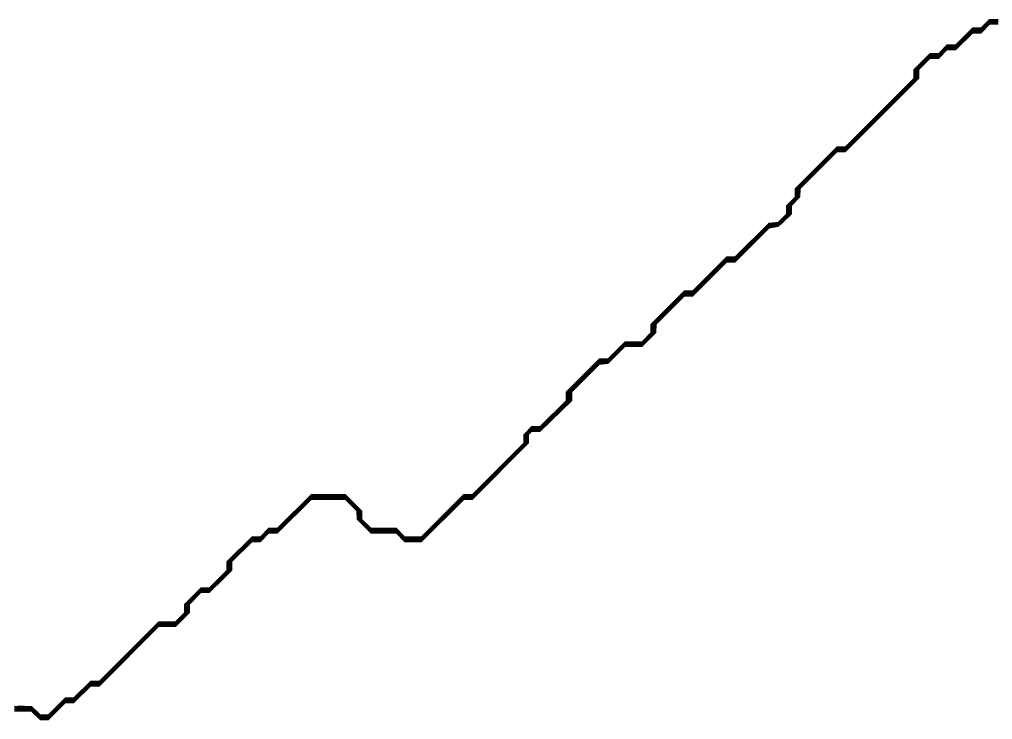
# Model space of a CAD drawing. Header units: metres. Extents: x 1651473 to 1651602, y 8211833 to 8211967.
# Drawn here: x 1651541.57 to 1651550.02, y 8211865.55 to 8211871.63 of the extents above; entities that cross this region are included whole.
import ezdxf

# ---------------------------------------------------------------- set-up
doc = ezdxf.new("R2010")
doc.units = ezdxf.units.M
doc.header["$MEASUREMENT"] = 0
doc.layers.add('Contour_Line_Minor', color=7, linetype='Continuous')

msp = doc.modelspace()

# ---------------------------------------------------------------- linework, layer by layer
at = {"layer": 'Contour_Line_Minor', "color": 36, "true_color": 0x804000}
for points in [[(1651541.5317, 8211865.6686, 151.5), (1651541.6789, 8211865.6605, 151.5), (1651541.7525, 8211865.5868, 151.5), (1651541.8261, 8211865.5867, 151.5), (1651541.9733, 8211865.7337, 151.5), (1651542.0469, 8211865.7337, 151.5), (1651542.1942, 8211865.8805, 151.5), (1651542.2678, 8211865.8806, 151.5), (1651542.783, 8211866.3956, 151.5), (1651542.9302, 8211866.3959, 151.5), (1651543.0147, 8211866.4804, 151.5), (1651543.0148, 8211866.554, 151.5), (1651543.1511, 8211866.6902, 151.5), (1651543.2247, 8211866.6903, 151.5), (1651543.3827, 8211866.8484, 151.5), (1651543.3826, 8211866.922, 151.5), (1651543.5927, 8211867.1325, 151.5), (1651543.6663, 8211867.1326, 151.5), (1651543.7399, 8211867.2062, 151.5), (1651543.8136, 8211867.2062, 151.5), (1651544.108, 8211867.4997, 151.5), (1651544.4024, 8211867.4991, 151.5), (1651544.5387, 8211867.3637, 151.5), (1651544.5389, 8211867.2901, 151.5), (1651544.6232, 8211867.2058, 151.5), (1651544.8441, 8211867.2058, 151.5), (1651544.9177, 8211867.1322, 151.5), (1651545.0649, 8211867.1321, 151.5), (1651545.4329, 8211867.4988, 151.5), (1651545.5066, 8211867.4998, 151.5), (1651545.959, 8211867.9525, 151.5), (1651545.9592, 8211868.0261, 151.5), (1651546.0218, 8211868.089, 151.5), (1651546.0954, 8211868.0891, 151.5), (1651546.3289, 8211868.3206, 151.5), (1651546.3289, 8211868.3942, 151.5), (1651546.6107, 8211868.6756, 151.5), (1651546.6843, 8211868.6777, 151.5), (1651546.8315, 8211868.8251, 151.5), (1651546.9787, 8211868.8253, 151.5), (1651547.0629, 8211868.9094, 151.5), (1651547.064, 8211868.9831, 151.5), (1651547.3468, 8211869.2662, 151.5), (1651547.4204, 8211869.2663, 151.5), (1651547.7148, 8211869.5601, 151.5), (1651547.7884, 8211869.5601, 151.5), (1651548.0829, 8211869.8543, 151.5), (1651548.1675, 8211869.8664, 151.5), (1651548.2411, 8211869.94, 151.5), (1651548.2416, 8211870.0136, 151.5), (1651548.3147, 8211870.0872, 151.5), (1651548.3152, 8211870.1608, 151.5), (1651548.6717, 8211870.5169, 151.5), (1651548.7453, 8211870.5169, 151.5), (1651548.9662, 8211870.7375, 151.5), (1651549.3455, 8211871.1177, 151.5), (1651549.3455, 8211871.1913, 151.5), (1651549.4814, 8211871.3272, 151.5), (1651549.555, 8211871.3272, 151.5), (1651549.6286, 8211871.4007, 151.5), (1651549.7023, 8211871.4008, 151.5), (1651549.8495, 8211871.5479, 151.5), (1651549.9231, 8211871.5479, 151.5), (1651549.9967, 8211871.6215, 151.5), (1651550.0703, 8211871.622, 151.5)], [(1651541.5317, 8211865.6629, 152), (1651541.6789, 8211865.6554, 152), (1651541.7525, 8211865.5817, 152), (1651541.8261, 8211865.5817, 152), (1651541.9733, 8211865.7287, 152), (1651542.0469, 8211865.7286, 152), (1651542.1942, 8211865.8754, 152), (1651542.2678, 8211865.8755, 152), (1651542.783, 8211866.3906, 152), (1651542.9302, 8211866.3909, 152), (1651543.0197, 8211866.4804, 152), (1651543.0198, 8211866.554, 152), (1651543.1511, 8211866.6853, 152), (1651543.2247, 8211866.6853, 152), (1651543.3877, 8211866.8484, 152), (1651543.3876, 8211866.922, 152), (1651543.5927, 8211867.1275, 152), (1651543.6663, 8211867.1275, 152), (1651543.7399, 8211867.2012, 152), (1651543.8136, 8211867.2012, 152), (1651544.108, 8211867.4948, 152), (1651544.4024, 8211867.4942, 152), (1651544.5338, 8211867.3637, 152), (1651544.5339, 8211867.2901, 152), (1651544.6232, 8211867.2008, 152), (1651544.8441, 8211867.2008, 152), (1651544.9177, 8211867.1272, 152), (1651545.0649, 8211867.1271, 152), (1651545.4329, 8211867.4935, 152), (1651545.5066, 8211867.4949, 152), (1651545.9639, 8211867.9525, 152), (1651545.9641, 8211868.0261, 152), (1651546.0218, 8211868.084, 152), (1651546.0954, 8211868.0842, 152), (1651546.3345, 8211868.3206, 152), (1651546.3346, 8211868.3942, 152), (1651546.6107, 8211868.6698, 152), (1651546.6843, 8211868.6728, 152), (1651546.8315, 8211868.8201, 152), (1651546.9787, 8211868.8203, 152), (1651547.0678, 8211868.9094, 152), (1651547.0693, 8211868.9831, 152), (1651547.3468, 8211869.2608, 152), (1651547.4204, 8211869.2609, 152), (1651547.7148, 8211869.5547, 152), (1651547.7884, 8211869.5547, 152), (1651548.0829, 8211869.849, 152), (1651548.1565, 8211869.8548, 152), (1651548.1724, 8211869.8664, 152), (1651548.246, 8211869.94, 152), (1651548.2467, 8211870.0136, 152), (1651548.3196, 8211870.0872, 152), (1651548.3203, 8211870.1608, 152), (1651548.6717, 8211870.5118, 152), (1651548.7453, 8211870.5118, 152), (1651548.9662, 8211870.7324, 152), (1651549.3505, 8211871.1177, 152), (1651549.3506, 8211871.1913, 152), (1651549.4814, 8211871.3221, 152), (1651549.555, 8211871.3222, 152), (1651549.6286, 8211871.3957, 152), (1651549.7023, 8211871.3958, 152), (1651549.8495, 8211871.5428, 152), (1651549.9231, 8211871.5428, 152), (1651549.9967, 8211871.6164, 152), (1651550.0703, 8211871.6171, 152)], [(1651541.5317, 8211865.6571, 152.5), (1651541.6789, 8211865.6503, 152.5), (1651541.7525, 8211865.5767, 152.5), (1651541.8261, 8211865.5767, 152.5), (1651541.9733, 8211865.7236, 152.5), (1651542.0469, 8211865.7236, 152.5), (1651542.1942, 8211865.8703, 152.5), (1651542.2678, 8211865.8704, 152.5), (1651542.783, 8211866.3856, 152.5), (1651542.9302, 8211866.3859, 152.5), (1651543.0247, 8211866.4804, 152.5), (1651543.0247, 8211866.554, 152.5), (1651543.1511, 8211866.6803, 152.5), (1651543.2247, 8211866.6803, 152.5), (1651543.3191, 8211866.7748, 152.5), (1651543.3926, 8211866.8484, 152.5), (1651543.3926, 8211866.922, 152.5), (1651543.5927, 8211867.1225, 152.5), (1651543.6663, 8211867.1225, 152.5), (1651543.7399, 8211867.1961, 152.5), (1651543.8136, 8211867.1962, 152.5), (1651544.108, 8211867.4898, 152.5), (1651544.4024, 8211867.4892, 152.5), (1651544.5288, 8211867.3637, 152.5), (1651544.529, 8211867.2901, 152.5), (1651544.6232, 8211867.1959, 152.5), (1651544.8441, 8211867.1958, 152.5), (1651544.9177, 8211867.1222, 152.5), (1651544.9913, 8211867.1222, 152.5), (1651545.0649, 8211867.1222, 152.5), (1651545.4329, 8211867.4882, 152.5), (1651545.5066, 8211867.4899, 152.5), (1651545.9688, 8211867.9525, 152.5), (1651545.969, 8211868.0261, 152.5), (1651546.0218, 8211868.0791, 152.5), (1651546.0954, 8211868.0793, 152.5), (1651546.3402, 8211868.3206, 152.5), (1651546.3402, 8211868.3942, 152.5), (1651546.6107, 8211868.6639, 152.5), (1651546.6843, 8211868.6678, 152.5), (1651546.8315, 8211868.8152, 152.5), (1651546.9787, 8211868.8154, 152.5), (1651547.0727, 8211868.9094, 152.5), (1651547.0747, 8211868.9831, 152.5), (1651547.3468, 8211869.2554, 152.5), (1651547.4204, 8211869.2555, 152.5), (1651547.7148, 8211869.5493, 152.5), (1651547.7884, 8211869.5493, 152.5), (1651548.0829, 8211869.8438, 152.5), (1651548.1565, 8211869.8513, 152.5), (1651548.1772, 8211869.8664, 152.5), (1651548.2508, 8211869.94, 152.5), (1651548.2517, 8211870.0136, 152.5), (1651548.3245, 8211870.0872, 152.5), (1651548.3254, 8211870.1608, 152.5), (1651548.6717, 8211870.5067, 152.5), (1651548.7453, 8211870.5067, 152.5), (1651548.9662, 8211870.7272, 152.5), (1651549.3555, 8211871.1177, 152.5), (1651549.3556, 8211871.1913, 152.5), (1651549.4814, 8211871.3171, 152.5), (1651549.555, 8211871.3172, 152.5), (1651549.6286, 8211871.3907, 152.5), (1651549.7023, 8211871.3908, 152.5), (1651549.8495, 8211871.5377, 152.5), (1651549.9231, 8211871.5377, 152.5), (1651549.9967, 8211871.6113, 152.5), (1651550.0703, 8211871.6123, 152.5)], [(1651541.5317, 8211865.6513, 153), (1651541.6789, 8211865.6452, 153), (1651541.7525, 8211865.5716, 153), (1651541.8261, 8211865.5716, 153), (1651541.9733, 8211865.7185, 153), (1651542.0469, 8211865.7185, 153), (1651542.1942, 8211865.8653, 153), (1651542.2678, 8211865.8653, 153), (1651542.783, 8211866.3805, 153), (1651542.9302, 8211866.381, 153), (1651543.0296, 8211866.4804, 153), (1651543.0297, 8211866.554, 153), (1651543.1511, 8211866.6753, 153), (1651543.2247, 8211866.6754, 153), (1651543.324, 8211866.7748, 153), (1651543.3976, 8211866.8484, 153), (1651543.3976, 8211866.922, 153), (1651543.5927, 8211867.1175, 153), (1651543.6663, 8211867.1175, 153), (1651543.7399, 8211867.1911, 153), (1651543.8136, 8211867.1911, 153), (1651544.108, 8211867.4849, 153), (1651544.4024, 8211867.4843, 153), (1651544.5238, 8211867.3637, 153), (1651544.524, 8211867.2901, 153), (1651544.6232, 8211867.1909, 153), (1651544.8441, 8211867.1908, 153), (1651544.9177, 8211867.1172, 153), (1651544.9913, 8211867.1172, 153), (1651545.0649, 8211867.1173, 153), (1651545.4329, 8211867.4829, 153), (1651545.5066, 8211867.4849, 153), (1651545.9736, 8211867.9525, 153), (1651545.974, 8211868.0261, 153), (1651546.0218, 8211868.0741, 153), (1651546.0954, 8211868.0743, 153), (1651546.3458, 8211868.3206, 153), (1651546.3458, 8211868.3942, 153), (1651546.6107, 8211868.658, 153), (1651546.6843, 8211868.6629, 153), (1651546.8315, 8211868.8102, 153), (1651546.9787, 8211868.8105, 153), (1651547.0777, 8211868.9094, 153), (1651547.0801, 8211868.9831, 153), (1651547.3468, 8211869.25, 153), (1651547.4204, 8211869.2501, 153), (1651547.7148, 8211869.5439, 153), (1651547.7884, 8211869.5439, 153), (1651548.0829, 8211869.8385, 153), (1651548.1565, 8211869.8478, 153), (1651548.1821, 8211869.8664, 153), (1651548.2556, 8211869.94, 153), (1651548.2568, 8211870.0136, 153), (1651548.3294, 8211870.0872, 153), (1651548.3305, 8211870.1608, 153), (1651548.6717, 8211870.5016, 153), (1651548.7453, 8211870.5016, 153), (1651548.9662, 8211870.7221, 153), (1651549.3606, 8211871.1177, 153), (1651549.3606, 8211871.1913, 153), (1651549.4814, 8211871.3121, 153), (1651549.555, 8211871.3121, 153), (1651549.6286, 8211871.3857, 153), (1651549.7023, 8211871.3858, 153), (1651549.8495, 8211871.5326, 153), (1651549.9231, 8211871.5327, 153), (1651549.9967, 8211871.6062, 153), (1651550.0703, 8211871.6075, 153)], [(1651541.5317, 8211865.6455, 153.5), (1651541.6789, 8211865.6402, 153.5), (1651541.7525, 8211865.5666, 153.5), (1651541.8261, 8211865.5666, 153.5), (1651541.9733, 8211865.7135, 153.5), (1651542.0469, 8211865.7135, 153.5), (1651542.1942, 8211865.8602, 153.5), (1651542.2678, 8211865.8603, 153.5), (1651542.783, 8211866.3755, 153.5), (1651542.9302, 8211866.376, 153.5), (1651543.0346, 8211866.4804, 153.5), (1651543.0346, 8211866.554, 153.5), (1651543.1511, 8211866.6704, 153.5), (1651543.2247, 8211866.6704, 153.5), (1651543.329, 8211866.7748, 153.5), (1651543.4025, 8211866.8484, 153.5), (1651543.4025, 8211866.922, 153.5), (1651543.5927, 8211867.1125, 153.5), (1651543.6663, 8211867.1125, 153.5), (1651543.7399, 8211867.1861, 153.5), (1651543.8136, 8211867.1861, 153.5), (1651544.108, 8211867.48, 153.5), (1651544.4024, 8211867.4794, 153.5), (1651544.5189, 8211867.3637, 153.5), (1651544.519, 8211867.2901, 153.5), (1651544.6232, 8211867.1859, 153.5), (1651544.8441, 8211867.1858, 153.5), (1651544.9177, 8211867.1123, 153.5), (1651544.9913, 8211867.1122, 153.5), (1651545.0649, 8211867.1123, 153.5), (1651545.4329, 8211867.4775, 153.5), (1651545.5066, 8211867.48, 153.5), (1651545.9785, 8211867.9525, 153.5), (1651545.9789, 8211868.0261, 153.5), (1651546.0218, 8211868.0692, 153.5), (1651546.0954, 8211868.0694, 153.5), (1651546.3514, 8211868.3206, 153.5), (1651546.3514, 8211868.3942, 153.5), (1651546.6107, 8211868.6522, 153.5), (1651546.6843, 8211868.658, 153.5), (1651546.8315, 8211868.8053, 153.5), (1651546.9787, 8211868.8055, 153.5), (1651547.0826, 8211868.9094, 153.5), (1651547.0855, 8211868.9831, 153.5), (1651547.3468, 8211869.2446, 153.5), (1651547.4204, 8211869.2447, 153.5), (1651547.7148, 8211869.5385, 153.5), (1651547.7884, 8211869.5385, 153.5), (1651548.0829, 8211869.8332, 153.5), (1651548.1565, 8211869.8443, 153.5), (1651548.1869, 8211869.8664, 153.5), (1651548.2605, 8211869.94, 153.5), (1651548.2618, 8211870.0136, 153.5), (1651548.3343, 8211870.0872, 153.5), (1651548.3356, 8211870.1608, 153.5), (1651548.6717, 8211870.4965, 153.5), (1651548.7453, 8211870.4965, 153.5), (1651548.9662, 8211870.7169, 153.5), (1651549.3656, 8211871.1177, 153.5), (1651549.3657, 8211871.1913, 153.5), (1651549.4814, 8211871.307, 153.5), (1651549.555, 8211871.3071, 153.5), (1651549.6286, 8211871.3807, 153.5), (1651549.7023, 8211871.3808, 153.5), (1651549.8495, 8211871.5275, 153.5), (1651549.9231, 8211871.5276, 153.5), (1651549.9967, 8211871.6012, 153.5), (1651550.0703, 8211871.6026, 153.5)], [(1651541.5317, 8211865.6398, 154), (1651541.6789, 8211865.6351, 154), (1651541.7525, 8211865.5615, 154), (1651541.8261, 8211865.5616, 154), (1651541.9733, 8211865.7084, 154), (1651542.0469, 8211865.7084, 154), (1651542.1942, 8211865.8551, 154), (1651542.2678, 8211865.8552, 154), (1651542.783, 8211866.3705, 154), (1651542.9302, 8211866.371, 154), (1651543.0395, 8211866.4804, 154), (1651543.0396, 8211866.554, 154), (1651543.1511, 8211866.6654, 154), (1651543.2247, 8211866.6655, 154), (1651543.334, 8211866.7748, 154), (1651543.4075, 8211866.8484, 154), (1651543.4075, 8211866.922, 154), (1651543.5927, 8211867.1074, 154), (1651543.6663, 8211867.1075, 154), (1651543.7399, 8211867.181, 154), (1651543.8136, 8211867.1811, 154), (1651544.108, 8211867.4751, 154), (1651544.4024, 8211867.4744, 154), (1651544.5139, 8211867.3637, 154), (1651544.5141, 8211867.2901, 154), (1651544.6232, 8211867.181, 154), (1651544.8441, 8211867.1808, 154), (1651544.9177, 8211867.1073, 154), (1651544.9913, 8211867.1073, 154), (1651545.0649, 8211867.1074, 154), (1651545.4329, 8211867.4722, 154), (1651545.5066, 8211867.475, 154), (1651545.9834, 8211867.9525, 154), (1651545.9838, 8211868.0261, 154), (1651546.0218, 8211868.0642, 154), (1651546.0954, 8211868.0645, 154), (1651546.357, 8211868.3206, 154), (1651546.357, 8211868.3942, 154), (1651546.6107, 8211868.6463, 154), (1651546.6843, 8211868.653, 154), (1651546.8315, 8211868.8003, 154), (1651546.9787, 8211868.8006, 154), (1651547.0875, 8211868.9094, 154), (1651547.0909, 8211868.9831, 154), (1651547.3468, 8211869.2392, 154), (1651547.4204, 8211869.2393, 154), (1651547.7148, 8211869.5331, 154), (1651547.7884, 8211869.5331, 154), (1651548.0829, 8211869.828, 154), (1651548.1565, 8211869.8408, 154), (1651548.1918, 8211869.8664, 154), (1651548.2653, 8211869.94, 154), (1651548.2669, 8211870.0136, 154), (1651548.3392, 8211870.0872, 154), (1651548.3407, 8211870.1608, 154), (1651548.6717, 8211870.4914, 154), (1651548.7453, 8211870.4914, 154), (1651548.9662, 8211870.7118, 154), (1651549.3706, 8211871.1177, 154), (1651549.3707, 8211871.1913, 154), (1651549.4814, 8211871.302, 154), (1651549.555, 8211871.3021, 154), (1651549.6286, 8211871.3757, 154), (1651549.7023, 8211871.3758, 154), (1651549.8495, 8211871.5224, 154), (1651549.9231, 8211871.5225, 154), (1651549.9967, 8211871.5961, 154), (1651550.0703, 8211871.5978, 154)], [(1651541.5317, 8211865.634, 154.5), (1651541.6789, 8211865.63, 154.5), (1651541.7525, 8211865.5565, 154.5), (1651541.8261, 8211865.5566, 154.5), (1651541.9733, 8211865.7034, 154.5), (1651542.0469, 8211865.7034, 154.5), (1651542.1942, 8211865.85, 154.5), (1651542.2678, 8211865.8501, 154.5), (1651542.783, 8211866.3655, 154.5), (1651542.9302, 8211866.3661, 154.5), (1651543.0445, 8211866.4804, 154.5), (1651543.0446, 8211866.554, 154.5), (1651543.1511, 8211866.6604, 154.5), (1651543.2247, 8211866.6605, 154.5), (1651543.3389, 8211866.7748, 154.5), (1651543.4125, 8211866.8484, 154.5), (1651543.4125, 8211866.922, 154.5), (1651543.5927, 8211867.1024, 154.5), (1651543.6663, 8211867.1024, 154.5), (1651543.7399, 8211867.176, 154.5), (1651543.8136, 8211867.176, 154.5), (1651544.108, 8211867.4701, 154.5), (1651544.4024, 8211867.4695, 154.5), (1651544.509, 8211867.3637, 154.5), (1651544.5091, 8211867.2901, 154.5), (1651544.6232, 8211867.176, 154.5), (1651544.8441, 8211867.1759, 154.5), (1651544.9177, 8211867.1023, 154.5), (1651544.9913, 8211867.1023, 154.5), (1651545.0649, 8211867.1024, 154.5), (1651545.4329, 8211867.4669, 154.5), (1651545.5066, 8211867.4701, 154.5), (1651545.9883, 8211867.9525, 154.5), (1651545.9888, 8211868.0261, 154.5), (1651546.0218, 8211868.0593, 154.5), (1651546.0954, 8211868.0596, 154.5), (1651546.3626, 8211868.3206, 154.5), (1651546.3626, 8211868.3942, 154.5), (1651546.6107, 8211868.6405, 154.5), (1651546.6843, 8211868.6481, 154.5), (1651546.8315, 8211868.7954, 154.5), (1651546.9787, 8211868.7956, 154.5), (1651547.0925, 8211868.9094, 154.5), (1651547.0962, 8211868.9831, 154.5), (1651547.3468, 8211869.2339, 154.5), (1651547.4204, 8211869.2339, 154.5), (1651547.7148, 8211869.5277, 154.5), (1651547.7884, 8211869.5277, 154.5), (1651548.0829, 8211869.8227, 154.5), (1651548.1565, 8211869.8373, 154.5), (1651548.1967, 8211869.8664, 154.5), (1651548.2701, 8211869.94, 154.5), (1651548.2719, 8211870.0136, 154.5), (1651548.3441, 8211870.0872, 154.5), (1651548.3458, 8211870.1608, 154.5), (1651548.6717, 8211870.4863, 154.5), (1651548.7453, 8211870.4862, 154.5), (1651548.9662, 8211870.7066, 154.5), (1651549.3757, 8211871.1177, 154.5), (1651549.3758, 8211871.1913, 154.5), (1651549.4814, 8211871.297, 154.5), (1651549.555, 8211871.2971, 154.5), (1651549.6286, 8211871.3707, 154.5), (1651549.7023, 8211871.3708, 154.5), (1651549.8495, 8211871.5173, 154.5), (1651549.9231, 8211871.5174, 154.5), (1651549.9967, 8211871.591, 154.5), (1651550.0703, 8211871.5929, 154.5)], [(1651541.5317, 8211865.6282, 155), (1651541.6789, 8211865.6249, 155), (1651541.7525, 8211865.5515, 155), (1651541.8261, 8211865.5515, 155), (1651541.9733, 8211865.6983, 155), (1651542.0469, 8211865.6983, 155), (1651542.1942, 8211865.8449, 155), (1651542.2678, 8211865.845, 155), (1651542.783, 8211866.3605, 155), (1651542.9302, 8211866.3611, 155), (1651543.0495, 8211866.4804, 155), (1651543.0495, 8211866.554, 155), (1651543.1511, 8211866.6555, 155), (1651543.2247, 8211866.6556, 155), (1651543.3439, 8211866.7748, 155), (1651543.4174, 8211866.8484, 155), (1651543.4174, 8211866.922, 155), (1651543.5927, 8211867.0974, 155), (1651543.6663, 8211867.0974, 155), (1651543.7399, 8211867.171, 155), (1651543.8136, 8211867.171, 155), (1651544.108, 8211867.4652, 155), (1651544.4024, 8211867.4645, 155), (1651544.504, 8211867.3637, 155), (1651544.5041, 8211867.2901, 155), (1651544.6232, 8211867.171, 155), (1651544.8441, 8211867.1709, 155), (1651544.9177, 8211867.0973, 155), (1651544.9913, 8211867.0973, 155), (1651545.0649, 8211867.0975, 155), (1651545.4329, 8211867.4616, 155), (1651545.5066, 8211867.4651, 155), (1651545.9932, 8211867.9525, 155), (1651545.9937, 8211868.0261, 155), (1651546.0218, 8211868.0543, 155), (1651546.0954, 8211868.0546, 155), (1651546.3682, 8211868.3206, 155), (1651546.3682, 8211868.3942, 155), (1651546.6107, 8211868.6346, 155), (1651546.6843, 8211868.6431, 155), (1651546.8315, 8211868.7904, 155), (1651546.9787, 8211868.7907, 155), (1651547.0974, 8211868.9094, 155), (1651547.1016, 8211868.9831, 155), (1651547.3468, 8211869.2285, 155), (1651547.4204, 8211869.2286, 155), (1651547.7148, 8211869.5223, 155), (1651547.7884, 8211869.5223, 155), (1651548.0829, 8211869.8174, 155), (1651548.1565, 8211869.8337, 155), (1651548.2015, 8211869.8664, 155), (1651548.275, 8211869.94, 155), (1651548.277, 8211870.0136, 155), (1651548.349, 8211870.0872, 155), (1651548.3509, 8211870.1608, 155), (1651548.6717, 8211870.4812, 155), (1651548.7453, 8211870.4811, 155), (1651548.9662, 8211870.7015, 155), (1651549.3807, 8211871.1177, 155), (1651549.3808, 8211871.1913, 155), (1651549.4814, 8211871.2919, 155), (1651549.555, 8211871.2921, 155), (1651549.6286, 8211871.3657, 155), (1651549.7023, 8211871.3658, 155), (1651549.8495, 8211871.5122, 155), (1651549.9231, 8211871.5123, 155), (1651549.9967, 8211871.5859, 155), (1651550.0703, 8211871.5881, 155)], [(1651541.5615, 8211865.6707, 151), (1651541.6789, 8211865.6655, 151), (1651541.7525, 8211865.5918, 151), (1651541.8261, 8211865.5918, 151), (1651541.9733, 8211865.7388, 151), (1651542.0469, 8211865.7388, 151), (1651542.1942, 8211865.8856, 151), (1651542.2678, 8211865.8856, 151), (1651542.783, 8211866.4006, 151), (1651542.9302, 8211866.4008, 151), (1651543.0098, 8211866.4804, 151), (1651543.0098, 8211866.554, 151), (1651543.1511, 8211866.6952, 151), (1651543.2247, 8211866.6952, 151), (1651543.3777, 8211866.8484, 151), (1651543.3777, 8211866.922, 151), (1651543.5927, 8211867.1375, 151), (1651543.6663, 8211867.1376, 151), (1651543.7399, 8211867.2112, 151), (1651543.8136, 8211867.2113, 151), (1651544.108, 8211867.5046, 151), (1651544.4024, 8211867.5041, 151), (1651544.5437, 8211867.3637, 151), (1651544.5439, 8211867.2901, 151), (1651544.6232, 8211867.2108, 151), (1651544.8441, 8211867.2108, 151), (1651544.9177, 8211867.1372, 151), (1651545.0649, 8211867.137, 151), (1651545.4329, 8211867.5042, 151), (1651545.5066, 8211867.5048, 151), (1651545.9541, 8211867.9525, 151), (1651545.9542, 8211868.0261, 151), (1651546.0218, 8211868.0939, 151), (1651546.0954, 8211868.094, 151), (1651546.3233, 8211868.3206, 151), (1651546.3233, 8211868.3942, 151), (1651546.6107, 8211868.6815, 151), (1651546.6843, 8211868.6827, 151), (1651546.8315, 8211868.83, 151), (1651546.9787, 8211868.8302, 151), (1651547.058, 8211868.9094, 151), (1651547.0586, 8211868.9831, 151), (1651547.3468, 8211869.2715, 151), (1651547.4204, 8211869.2717, 151), (1651547.7148, 8211869.5655, 151), (1651547.7884, 8211869.5655, 151), (1651548.0829, 8211869.8596, 151), (1651548.1627, 8211869.8664, 151), (1651548.2363, 8211869.94, 151), (1651548.2366, 8211870.0136, 151), (1651548.3098, 8211870.0872, 151), (1651548.3101, 8211870.1608, 151), (1651548.6717, 8211870.522, 151), (1651548.7453, 8211870.522, 151), (1651548.9662, 8211870.7427, 151), (1651549.3404, 8211871.1177, 151), (1651549.3405, 8211871.1913, 151), (1651549.4814, 8211871.3322, 151), (1651549.555, 8211871.3322, 151), (1651549.6286, 8211871.4058, 151), (1651549.7023, 8211871.4058, 151), (1651549.8495, 8211871.553, 151), (1651549.9231, 8211871.553, 151), (1651549.9967, 8211871.6265, 151), (1651550.0703, 8211871.6268, 151)]]:
    msp.add_polyline3d(points, dxfattribs=at)

doc.saveas('drawing.dxf')
